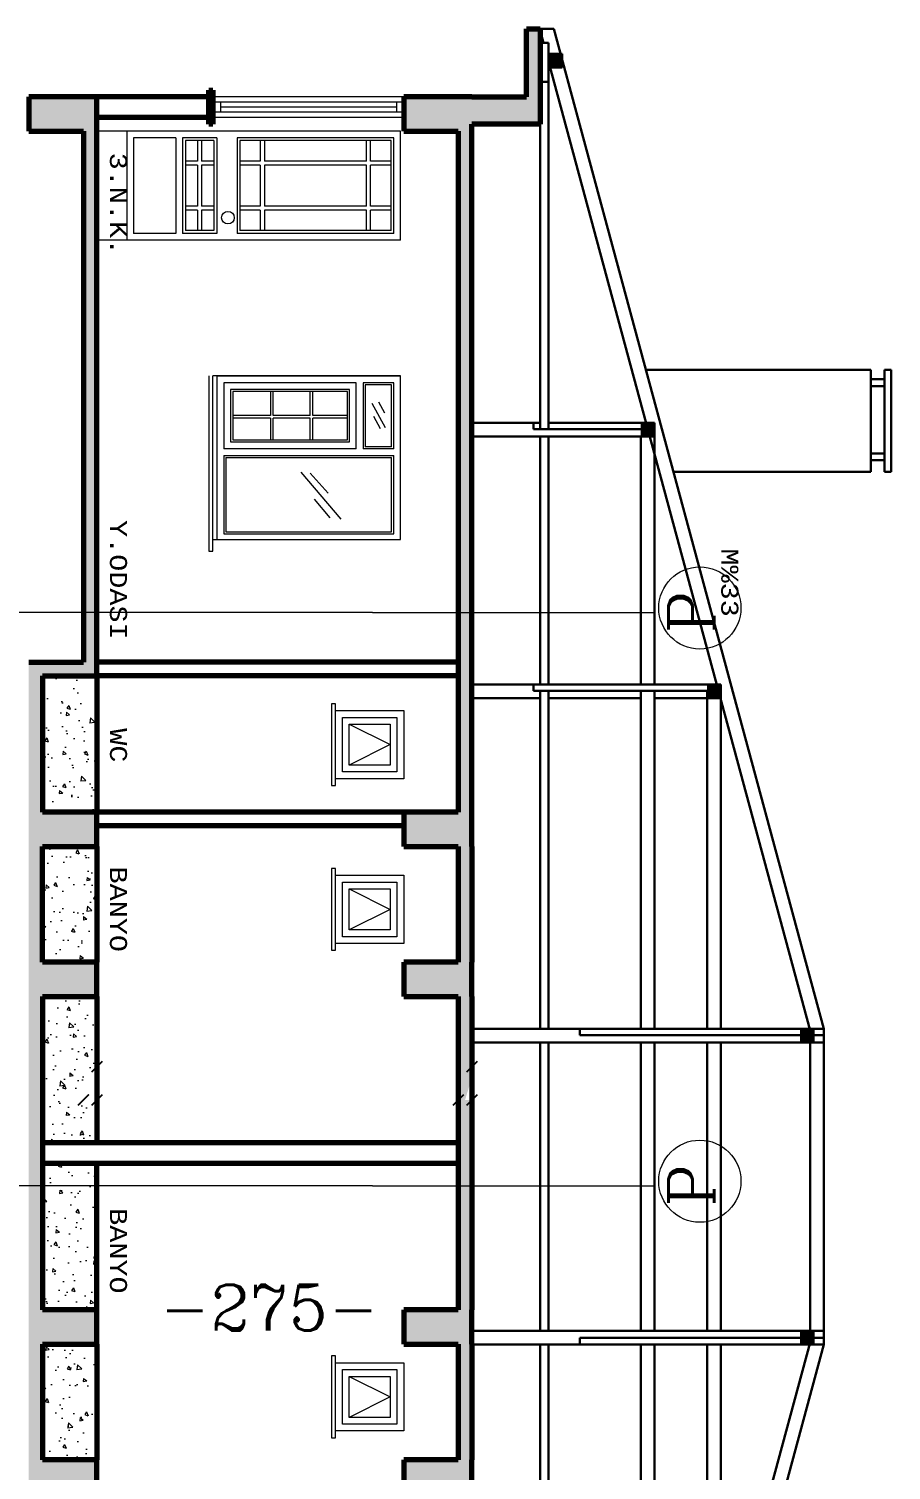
# Model space of a CAD drawing. Header units: millimetres. Extents: x 35860 to 71103, y -11298 to -8385.
# Drawn here: x 40181.7 to 40339.8, y -10478.3 to -10214 of the extents above; entities that cross this region are included whole.
import ezdxf
from ezdxf.enums import TextEntityAlignment as Align

# ---------------------------------------------------------------- set-up
doc = ezdxf.new("R2010")
doc.units = ezdxf.units.MM
doc.header["$MEASUREMENT"] = 0
doc.layers.get('0').update_dxf_attribs({"lineweight": 15})
for name, color, linetype, lineweight in [('02', 2, 'Continuous', 20), ('03_Yazı', 1, 'Continuous', 30), ('07', 3, 'Continuous', 70)]:
    doc.layers.add(name, color=color, linetype=linetype, lineweight=lineweight)
doc.styles.add('C', font='')
doc.styles.add('ROMANC', font='romanc', dxfattribs={"height": 0.11})
doc.styles.get('C').set_extended_font_data('Courier New Tur')
pattern_1 = [(315, (42620.0531, 3134.2987), (1.32582521, 1.32582521), []), (315, (42620.0531, 3132.9729), (1.32582521, 1.32582521), [0.9375, -0.46875])]

msp = doc.modelspace()

# ---------------------------------------------------------------- hatches: boundary and pattern name
h = msp.add_hatch()
h.set_pattern_fill('ANSI33', color=256, scale=7.5, angle=-90, style=0)
h.set_pattern_definition(pattern_1)
h.paths.add_polyline_path([(40260.42, -10391.41), (40260.42, -10404.3), (40262.92, -10404.3), (40262.92, -10403.99), (40262.92, -10391.41), (40262.92, -10385.16), (40262.92, -10363.91), (40262.92, -10357.66), (40262.92, -10231.51), (40275.42, -10231.51), (40275.42, -10226.51), (40275.42, -10214.01), (40272.92, -10214.01), (40272.92, -10226.51), (40262.92, -10226.51), (40250.42, -10226.51), (40250.42, -10232.76), (40260.42, -10232.76), (40260.42, -10357.66), (40250.42, -10357.66), (40250.42, -10363.91), (40260.42, -10363.91), (40260.42, -10385.16), (40250.42, -10385.16), (40250.42, -10391.41)])
h = msp.add_hatch()
h.set_pattern_fill('ANSI33', color=256, scale=7.5, angle=-90, style=0)
h.set_pattern_definition(pattern_1)
h.paths.add_polyline_path([(40260.42, -10482.66), (40260.42, -10619.8), (40250.42, -10619.8), (40250.42, -10626.05), (40262.92, -10626.05), (40272.92, -10626.05), (40272.92, -10638.55), (40275.42, -10638.55), (40275.42, -10626.05), (40275.42, -10621.05), (40262.92, -10621.05), (40262.92, -10482.66), (40262.92, -10476.41), (40262.92, -10455.16), (40262.92, -10448.91), (40262.92, -10410.4), (40260.42, -10410.4), (40260.42, -10448.91), (40250.42, -10448.91), (40250.42, -10455.16), (40260.42, -10455.16), (40260.42, -10476.41), (40250.42, -10476.41), (40250.42, -10482.66)])
h.paths.add_polyline_path([(40261.67, -10410.4), (40262.83, -10406.56), (40262.92, -10406.56), (40262.92, -10404.3), (40260.42, -10404.3), (40260.42, -10410.4)])
h.paths.add_polyline_path([(40184.17, -10410.4), (40184.17, -10404.3), (40181.67, -10404.3), (40181.67, -10410.4)])
h.paths.add_polyline_path([(40115.42, -10410.4), (40115.42, -10404.3), (40112.92, -10404.3), (40112.92, -10410.4)])
h.paths.add_polyline_path([(40046.67, -10410.4), (40046.67, -10404.3), (40044.17, -10404.3), (40044.17, -10410.4)])
h.paths.add_polyline_path([(40054.17, -10510.16), (40054.17, -10582.31), (40044.17, -10582.31), (40044.17, -10588.56), (40044.17, -10619.8), (40044.17, -10626.05), (40056.67, -10626.05), (40056.67, -10619.8), (40046.67, -10619.8), (40046.67, -10588.56), (40056.67, -10588.56), (40056.67, -10507.66), (40046.67, -10507.66), (40046.67, -10482.66), (40056.67, -10482.66), (40056.67, -10476.41), (40046.67, -10476.41), (40046.67, -10455.16), (40056.67, -10455.16), (40056.67, -10448.91), (40046.67, -10448.91), (40046.67, -10410.4), (40044.17, -10410.4), (40044.17, -10476.41), (40044.17, -10482.66), (40044.17, -10510.16)])
h.paths.add_polyline_path([(40046.67, -10404.3), (40046.67, -10391.41), (40056.67, -10391.41), (40056.67, -10385.16), (40046.67, -10385.16), (40046.67, -10363.91), (40056.67, -10363.91), (40056.67, -10357.66), (40046.67, -10357.66), (40046.67, -10332.66), (40056.67, -10332.66), (40056.67, -10270.16), (40056.67, -10263.91), (40046.67, -10263.91), (40046.67, -10232.76), (40054.17, -10232.76), (40056.67, -10232.76), (40056.67, -10226.51), (40044.17, -10226.51), (40044.17, -10232.76), (40044.17, -10263.91), (40044.17, -10270.16), (40054.17, -10270.16), (40054.17, -10330.16), (40044.17, -10330.16), (40044.17, -10357.66), (40044.17, -10363.91), (40044.17, -10385.16), (40044.17, -10391.41), (40044.17, -10404.3)])
h.paths.add_polyline_path([(40125.42, -10391.41), (40125.42, -10385.16), (40115.42, -10385.16), (40115.42, -10363.91), (40125.42, -10363.91), (40125.42, -10357.66), (40115.42, -10357.66), (40115.42, -10332.66), (40125.42, -10332.66), (40125.42, -10270.16), (40125.42, -10226.51), (40112.92, -10226.51), (40112.92, -10232.76), (40122.92, -10232.76), (40122.92, -10330.16), (40112.92, -10330.16), (40112.92, -10357.66), (40112.92, -10363.91), (40112.92, -10385.16), (40112.92, -10391.41), (40112.92, -10404.3), (40115.42, -10404.3), (40115.42, -10391.41)])
h.paths.add_polyline_path([(40125.42, -10455.16), (40125.42, -10448.91), (40115.42, -10448.91), (40115.42, -10410.4), (40112.92, -10410.4), (40112.92, -10476.41), (40112.92, -10482.66), (40112.92, -10510.16), (40122.92, -10510.16), (40122.92, -10619.8), (40112.92, -10619.8), (40112.92, -10626.05), (40125.42, -10626.05), (40125.42, -10507.66), (40115.42, -10507.66), (40115.42, -10482.66), (40125.42, -10482.66), (40125.42, -10476.41), (40115.42, -10476.41), (40115.42, -10455.16)])
h.paths.add_polyline_path([(40194.17, -10455.16), (40194.17, -10448.91), (40184.17, -10448.91), (40184.17, -10410.4), (40181.67, -10410.4), (40181.67, -10476.41), (40181.67, -10482.66), (40181.67, -10510.16), (40191.67, -10510.16), (40191.67, -10619.8), (40181.67, -10619.8), (40181.67, -10626.05), (40194.17, -10626.05), (40194.17, -10507.66), (40184.17, -10507.66), (40184.17, -10482.66), (40194.17, -10482.66), (40194.17, -10476.41), (40184.17, -10476.41), (40184.17, -10455.16)])
h.paths.add_polyline_path([(40194.17, -10391.41), (40194.17, -10385.16), (40184.17, -10385.16), (40184.17, -10363.91), (40194.17, -10363.91), (40194.17, -10357.66), (40184.17, -10357.66), (40184.17, -10332.66), (40194.17, -10332.66), (40194.17, -10270.16), (40194.17, -10226.51), (40181.67, -10226.51), (40181.67, -10232.76), (40191.67, -10232.76), (40191.67, -10330.16), (40181.67, -10330.16), (40181.67, -10357.66), (40181.67, -10363.91), (40181.67, -10385.16), (40181.67, -10391.41), (40181.67, -10404.3), (40184.17, -10404.3), (40184.17, -10391.41)])
h = msp.add_hatch()
h.set_pattern_fill('AR-CONC', color=256, angle=-90, style=0)
h.set_pattern_definition([(320, (42620.053, 3157.3224), (-0.6275213, -7.1726018), [0.75, -8.25]), (265, (42620.053, 3157.3224), (7.5219213, 1.3875133), [0.6, -6.6]), (10.4514, (42620.001, 3156.725), (6.8943954, -5.7850938), [0.637402, -7.011421]), (316.1842, (42622.053, 3157.322), (-1.65519, -10.6724105), [1.125, -12.375]), (6.6356, (42621.915, 3156.433), (9.741179, -9.346627), [0.956103, -10.51713]), (261.1842, (42622.053, 3157.322), (9.741186, -9.3466195), [0.9, -9.9]), (291, (42621.553, 3156.3224), (-4.026189, -5.9690705), [0.75, -8.25]), (236, (42621.553, 3156.3224), (7.2515005, -2.4331533), [0.6, -6.6]), (341.4514, (42621.2176, 3155.825), (3.225305, -8.4022263), [0.637402, -7.011421]), (307.5, (42620.0531, 3157.3224), (3.32893854, -0.12159855), [0, -6.52, 0, -6.7, 0, -6.625]), (277.5, (42620.053, 3157.3224), (3.9441171, -2.6306954), [0, -3.82, 0, -6.37, 0, -2.525]), (237.5, (42620.053, 3159.5524), (-0.2255487, -5.33822436), [0, -2.5, 0, -7.8, 0, -10.35]), (227.5, (42620.053, 3160.5524), (1.0010498, -5.8318617), [0, -3.25, 0, -5.18, 0, -7.35])])
h.paths.add_polyline_path([(40184.17, -10357.66), (40194.17, -10357.66), (40194.17, -10332.66), (40184.17, -10332.66)])
h.paths.add_polyline_path([(40125.42, -10332.66), (40115.42, -10332.66), (40115.42, -10357.66), (40125.42, -10357.66)])
h = msp.add_hatch()
h.set_pattern_fill('AR-CONC', color=256, angle=-90, style=0)
h.set_pattern_definition([(320, (42826.303, 3157.3224), (-0.6275213, -7.1726018), [0.75, -8.25]), (265, (42826.303, 3157.3224), (7.5219213, 1.3875133), [0.6, -6.6]), (10.4514, (42826.251, 3156.725), (6.8943954, -5.7850938), [0.637402, -7.011421]), (316.1842, (42828.303, 3157.322), (-1.65519, -10.6724105), [1.125, -12.375]), (6.6356, (42828.165, 3156.433), (9.741179, -9.346627), [0.956103, -10.51713]), (261.1842, (42828.303, 3157.322), (9.741186, -9.3466195), [0.9, -9.9]), (291, (42827.803, 3156.3224), (-4.026189, -5.9690705), [0.75, -8.25]), (236, (42827.803, 3156.3224), (7.2515005, -2.4331533), [0.6, -6.6]), (341.4514, (42827.4676, 3155.825), (3.225305, -8.4022263), [0.637402, -7.011421]), (307.5, (42826.3031, 3157.3224), (3.32893854, -0.12159855), [0, -6.52, 0, -6.7, 0, -6.625]), (277.5, (42826.303, 3157.3224), (3.9441171, -2.6306954), [0, -3.82, 0, -6.37, 0, -2.525]), (237.5, (42826.303, 3159.5524), (-0.2255487, -5.33822436), [0, -2.5, 0, -7.8, 0, -10.35]), (227.5, (42826.303, 3160.5524), (1.0010498, -5.8318617), [0, -3.25, 0, -5.18, 0, -7.35])])
h.paths.add_polyline_path([(40194.17, -10422.03), (40184.17, -10422.03), (40184.17, -10448.91), (40194.17, -10448.91)])
h.paths.add_polyline_path([(40184.17, -10455.16), (40184.17, -10476.41), (40194.17, -10476.41), (40194.17, -10455.16)])
h.paths.add_polyline_path([(40194.17, -10391.41), (40184.17, -10391.41), (40184.17, -10418.28), (40194.17, -10418.28)])
h.paths.add_polyline_path([(40194.17, -10363.91), (40184.17, -10363.91), (40184.17, -10385.16), (40194.17, -10385.16)])
at = {"layer": '03_Yazı'}
for points in [[(40276.95, -10221.1), (40279.45, -10221.1), (40279.45, -10218.6), (40276.95, -10218.6)], [(40293.87, -10286.27), (40296.37, -10286.27), (40296.37, -10288.77), (40293.87, -10288.77)], [(40306.04, -10334.22), (40308.54, -10334.22), (40308.54, -10336.72), (40306.04, -10336.72)], [(40323.07, -10397.35), (40325.57, -10397.35), (40325.57, -10399.85), (40323.07, -10399.85)], [(40323.07, -10455.22), (40325.57, -10455.22), (40325.57, -10452.72), (40323.07, -10452.72)]]:
    msp.add_hatch(color=256, dxfattribs=at).paths.add_polyline_path(points)

# ---------------------------------------------------------------- linework, layer by layer
for p, q in [((40244.68, -10321.03), (39921.47, -10321.03)), ((40244.68, -10321.03), (40296.26, -10321.03)), ((40244.68, -10426.14), (39921.47, -10426.14)), ((40244.68, -10426.14), (40296.26, -10426.14))]:
    msp.add_line(p, q)
at = {"linetype": 'ByBlock', "const_width": 0.3}
for points in [[(40195.17, -10403.3), (40193.17, -10405.3)], [(40193.17, -10405.3), (40195.17, -10403.3)], [(40261.92, -10405.3), (40263.92, -10403.3)], [(40190.67, -10411.4), (40192.67, -10409.4)], [(40190.67, -10411.4), (40192.67, -10409.4)], [(40195.17, -10409.4), (40193.17, -10411.4)], [(40195.17, -10409.4), (40193.17, -10411.4)], [(40261.42, -10409.4), (40259.42, -10411.4)], [(40259.42, -10411.4), (40261.42, -10409.4)], [(40261.92, -10411.4), (40263.92, -10409.4)]]:
    msp.add_lwpolyline(points, dxfattribs=at)
for centre in [(40304.71, -10320.2), (40304.71, -10425.3)]:
    msp.add_circle(centre, 7.53)
for p in [(40194.17, -10404.3), (40194.17, -10404.3), (40194.17, -10404.3), (40262.92, -10404.3), (40262.92, -10404.3), (40191.67, -10410.4), (40191.67, -10410.4), (40191.67, -10410.4), (40194.17, -10410.4), (40194.17, -10410.4), (40194.17, -10410.4), (40260.42, -10410.4), (40260.42, -10410.4), (40260.42, -10410.4), (40262.92, -10410.4)]:
    msp.add_point(p)
at = {"layer": '02'}
for p, q in [((40250.42, -10226.51), (40215.42, -10226.51)), ((40250.42, -10227.45), (40215.42, -10227.45)), ((40250.42, -10229.32), (40215.42, -10229.32)), ((40216.81, -10227.45), (40216.81, -10229.32)), ((40249.11, -10228.39), (40216.81, -10228.39)), ((40249.11, -10227.45), (40249.11, -10229.32)), ((40250.42, -10230.26), (40215.42, -10230.26)), ((40249.83, -10232.76), (40194.17, -10232.76)), ((40249.83, -10232.76), (40198.38, -10232.76)), ((40249.83, -10232.76), (40198.38, -10232.76)), ((40199.63, -10232.76), (40199.63, -10252.76)), ((40199.63, -10232.76), (40199.63, -10252.76)), ((40199.63, -10232.76), (40199.63, -10252.76)), ((40208.62, -10234.01), (40200.88, -10234.01)), ((40208.62, -10234.01), (40200.88, -10234.01)), ((40208.62, -10234.01), (40200.88, -10234.01)), ((40200.88, -10234.01), (40200.88, -10251.51)), ((40200.88, -10234.01), (40200.88, -10251.51)), ((40200.88, -10234.01), (40200.88, -10251.51)), ((40208.62, -10234.01), (40208.62, -10251.51)), ((40208.62, -10234.01), (40208.62, -10251.51)), ((40208.62, -10234.01), (40208.62, -10251.51)), ((40209.87, -10234.01), (40209.87, -10251.51)), ((40216.12, -10234.01), (40209.87, -10234.01)), ((40209.87, -10234.01), (40209.87, -10251.51)), ((40216.12, -10234.01), (40209.87, -10234.01)), ((40209.87, -10234.01), (40209.87, -10251.51)), ((40216.12, -10234.01), (40209.87, -10234.01)), ((40215.62, -10234.51), (40210.37, -10234.51)), ((40210.37, -10234.51), (40210.37, -10251.01)), ((40215.62, -10234.51), (40210.37, -10234.51)), ((40210.37, -10234.51), (40210.37, -10251.01)), ((40215.62, -10234.51), (40210.37, -10234.51)), ((40210.37, -10234.51), (40210.37, -10251.01)), ((40212.59, -10234.51), (40212.59, -10238.26)), ((40212.59, -10234.51), (40212.59, -10238.26)), ((40212.59, -10234.51), (40212.59, -10238.26)), ((40213.34, -10234.51), (40213.34, -10238.26)), ((40213.34, -10234.51), (40213.34, -10238.26)), ((40213.34, -10234.51), (40213.34, -10238.26)), ((40215.62, -10234.51), (40215.62, -10251.01)), ((40215.62, -10234.51), (40215.62, -10251.01)), ((40215.62, -10234.51), (40215.62, -10251.01)), ((40216.12, -10234.01), (40216.12, -10251.51)), ((40216.12, -10234.01), (40216.12, -10251.51)), ((40216.12, -10234.01), (40216.12, -10251.51)), ((40248.58, -10234.01), (40219.87, -10234.01)), ((40219.87, -10234.01), (40219.87, -10251.51)), ((40248.58, -10234.01), (40219.87, -10234.01)), ((40219.87, -10234.01), (40219.87, -10251.51)), ((40248.58, -10234.01), (40219.87, -10234.01)), ((40219.87, -10234.01), (40219.87, -10251.51)), ((40248.08, -10234.51), (40220.37, -10234.51)), ((40220.37, -10234.51), (40220.37, -10251.01)), ((40248.08, -10234.51), (40220.37, -10234.51)), ((40220.37, -10234.51), (40220.37, -10251.01)), ((40248.08, -10234.51), (40220.37, -10234.51)), ((40220.37, -10234.51), (40220.37, -10251.01)), ((40224.12, -10234.51), (40224.12, -10238.26)), ((40224.12, -10234.51), (40224.12, -10238.26)), ((40224.12, -10234.51), (40224.12, -10238.26)), ((40224.87, -10234.51), (40224.87, -10238.26)), ((40224.87, -10234.51), (40224.87, -10238.26)), ((40224.87, -10234.51), (40224.87, -10238.26)), ((40243.58, -10238.26), (40243.58, -10234.51)), ((40243.58, -10238.26), (40243.58, -10234.51)), ((40243.58, -10238.26), (40243.58, -10234.51)), ((40244.33, -10238.26), (40244.33, -10234.51)), ((40244.33, -10238.26), (40244.33, -10234.51)), ((40244.33, -10238.26), (40244.33, -10234.51)), ((40248.08, -10251.01), (40248.08, -10234.51)), ((40248.08, -10251.01), (40248.08, -10234.51)), ((40248.08, -10251.01), (40248.08, -10234.51)), ((40248.58, -10251.51), (40248.58, -10234.01)), ((40248.58, -10251.51), (40248.58, -10234.01)), ((40248.58, -10251.51), (40248.58, -10234.01)), ((40249.83, -10252.76), (40249.83, -10232.76)), ((40212.59, -10238.26), (40210.37, -10238.26)), ((40212.59, -10238.26), (40210.37, -10238.26)), ((40212.59, -10238.26), (40210.37, -10238.26)), ((40212.59, -10239.01), (40210.37, -10239.01)), ((40212.59, -10239.01), (40210.37, -10239.01)), ((40212.59, -10239.01), (40210.37, -10239.01)), ((40212.59, -10239.01), (40212.59, -10246.51)), ((40212.59, -10239.01), (40212.59, -10246.51)), ((40212.59, -10239.01), (40212.59, -10246.51)), ((40215.62, -10238.26), (40213.34, -10238.26)), ((40215.62, -10238.26), (40213.34, -10238.26)), ((40215.62, -10238.26), (40213.34, -10238.26)), ((40213.34, -10239.01), (40213.34, -10246.51)), ((40215.62, -10239.01), (40213.34, -10239.01)), ((40213.34, -10239.01), (40213.34, -10246.51)), ((40215.62, -10239.01), (40213.34, -10239.01)), ((40213.34, -10239.01), (40213.34, -10246.51)), ((40215.62, -10239.01), (40213.34, -10239.01)), ((40224.12, -10238.26), (40220.37, -10238.26)), ((40224.12, -10238.26), (40220.37, -10238.26)), ((40224.12, -10238.26), (40220.37, -10238.26)), ((40224.12, -10239.01), (40220.37, -10239.01)), ((40224.12, -10239.01), (40220.37, -10239.01)), ((40224.12, -10239.01), (40220.37, -10239.01)), ((40224.12, -10239.01), (40224.12, -10246.51)), ((40224.12, -10239.01), (40224.12, -10246.51)), ((40224.12, -10239.01), (40224.12, -10246.51)), ((40243.58, -10238.26), (40224.87, -10238.26)), ((40243.58, -10238.26), (40224.87, -10238.26)), ((40243.58, -10238.26), (40224.87, -10238.26)), ((40243.58, -10239.01), (40224.87, -10239.01)), ((40224.87, -10239.01), (40224.87, -10246.51)), ((40243.58, -10239.01), (40224.87, -10239.01)), ((40224.87, -10239.01), (40224.87, -10246.51)), ((40243.58, -10239.01), (40224.87, -10239.01)), ((40224.87, -10239.01), (40224.87, -10246.51)), ((40243.58, -10246.51), (40243.58, -10239.01)), ((40243.58, -10246.51), (40243.58, -10239.01)), ((40243.58, -10246.51), (40243.58, -10239.01)), ((40248.08, -10238.26), (40244.33, -10238.26)), ((40248.08, -10238.26), (40244.33, -10238.26)), ((40248.08, -10238.26), (40244.33, -10238.26)), ((40244.33, -10246.51), (40244.33, -10239.01)), ((40248.08, -10239.01), (40244.33, -10239.01)), ((40244.33, -10246.51), (40244.33, -10239.01)), ((40248.08, -10239.01), (40244.33, -10239.01)), ((40244.33, -10246.51), (40244.33, -10239.01)), ((40248.08, -10239.01), (40244.33, -10239.01)), ((40212.59, -10246.51), (40210.37, -10246.51)), ((40212.59, -10246.51), (40210.37, -10246.51)), ((40212.59, -10246.51), (40210.37, -10246.51)), ((40212.59, -10247.26), (40210.37, -10247.26)), ((40212.59, -10247.26), (40210.37, -10247.26)), ((40212.59, -10247.26), (40210.37, -10247.26)), ((40212.59, -10247.26), (40212.59, -10251.01)), ((40212.59, -10247.26), (40212.59, -10251.01)), ((40212.59, -10247.26), (40212.59, -10251.01)), ((40215.62, -10246.51), (40213.34, -10246.51)), ((40215.62, -10246.51), (40213.34, -10246.51)), ((40215.62, -10246.51), (40213.34, -10246.51)), ((40215.62, -10247.26), (40213.34, -10247.26)), ((40213.34, -10247.26), (40213.34, -10251.01)), ((40215.62, -10247.26), (40213.34, -10247.26)), ((40213.34, -10247.26), (40213.34, -10251.01)), ((40215.62, -10247.26), (40213.34, -10247.26)), ((40213.34, -10247.26), (40213.34, -10251.01)), ((40224.12, -10246.51), (40220.37, -10246.51)), ((40224.12, -10246.51), (40220.37, -10246.51)), ((40224.12, -10246.51), (40220.37, -10246.51)), ((40224.12, -10247.26), (40220.37, -10247.26)), ((40224.12, -10247.26), (40220.37, -10247.26)), ((40224.12, -10247.26), (40220.37, -10247.26)), ((40224.12, -10247.26), (40224.12, -10251.01)), ((40224.12, -10247.26), (40224.12, -10251.01)), ((40224.12, -10247.26), (40224.12, -10251.01)), ((40243.58, -10246.51), (40224.87, -10246.51)), ((40243.58, -10246.51), (40224.87, -10246.51)), ((40243.58, -10246.51), (40224.87, -10246.51)), ((40243.58, -10247.26), (40224.87, -10247.26)), ((40224.87, -10247.26), (40224.87, -10251.01)), ((40243.58, -10247.26), (40224.87, -10247.26)), ((40224.87, -10247.26), (40224.87, -10251.01)), ((40243.58, -10247.26), (40224.87, -10247.26)), ((40224.87, -10247.26), (40224.87, -10251.01)), ((40243.58, -10251.01), (40243.58, -10247.26)), ((40243.58, -10251.01), (40243.58, -10247.26)), ((40243.58, -10251.01), (40243.58, -10247.26)), ((40248.08, -10246.51), (40244.33, -10246.51)), ((40248.08, -10246.51), (40244.33, -10246.51)), ((40248.08, -10246.51), (40244.33, -10246.51)), ((40248.08, -10247.26), (40244.33, -10247.26)), ((40244.33, -10251.01), (40244.33, -10247.26)), ((40248.08, -10247.26), (40244.33, -10247.26)), ((40244.33, -10251.01), (40244.33, -10247.26)), ((40248.08, -10247.26), (40244.33, -10247.26)), ((40244.33, -10251.01), (40244.33, -10247.26)), ((40215.62, -10251.01), (40210.37, -10251.01)), ((40215.62, -10251.01), (40210.37, -10251.01)), ((40215.62, -10251.01), (40210.37, -10251.01)), ((40248.08, -10251.01), (40220.37, -10251.01)), ((40248.08, -10251.01), (40220.37, -10251.01)), ((40248.08, -10251.01), (40220.37, -10251.01)), ((40249.83, -10252.76), (40194.17, -10252.76)), ((40249.83, -10252.76), (40198.38, -10252.76)), ((40249.83, -10252.76), (40198.38, -10252.76)), ((40249.83, -10252.76), (40198.38, -10252.76)), ((40249.83, -10252.76), (40198.38, -10252.76)), ((40249.83, -10252.76), (40198.38, -10252.76)), ((40208.62, -10251.51), (40200.88, -10251.51)), ((40208.62, -10251.51), (40200.88, -10251.51)), ((40208.62, -10251.51), (40200.88, -10251.51)), ((40216.12, -10251.51), (40209.87, -10251.51)), ((40216.12, -10251.51), (40209.87, -10251.51)), ((40216.12, -10251.51), (40209.87, -10251.51)), ((40248.58, -10251.51), (40219.87, -10251.51)), ((40248.58, -10251.51), (40219.87, -10251.51)), ((40248.58, -10251.51), (40219.87, -10251.51)), ((40214.67, -10277.66), (40214.67, -10309.78)), ((40214.67, -10277.66), (40214.67, -10304.78)), ((40214.67, -10277.66), (40214.67, -10304.78)), ((40249.83, -10277.66), (40215.42, -10277.66)), ((40216.08, -10277.66), (40215.42, -10277.66)), ((40215.42, -10304.78), (40215.42, -10277.66)), ((40249.83, -10277.66), (40215.42, -10277.66)), ((40216.08, -10277.66), (40215.42, -10277.66)), ((40215.42, -10304.78), (40215.42, -10277.66)), ((40249.83, -10277.66), (40215.42, -10277.66)), ((40216.08, -10277.66), (40215.42, -10277.66)), ((40215.42, -10309.78), (40215.42, -10277.66)), ((40216.08, -10277.66), (40249.83, -10277.66)), ((40216.08, -10277.66), (40216.08, -10277.66)), ((40216.08, -10277.66), (40249.83, -10277.66)), ((40216.08, -10277.66), (40216.08, -10277.66)), ((40216.08, -10277.66), (40249.83, -10277.66)), ((40216.08, -10277.66), (40216.08, -10277.66)), ((40216.17, -10277.66), (40216.17, -10302.66)), ((40216.17, -10277.66), (40216.17, -10302.66)), ((40216.17, -10277.66), (40216.17, -10307.66)), ((40249.83, -10277.66), (40216.7, -10277.66)), ((40249.83, -10277.66), (40216.7, -10277.66)), ((40249.83, -10277.66), (40216.7, -10277.66)), ((40241.7, -10278.91), (40217.42, -10278.91)), ((40217.42, -10278.91), (40217.42, -10291.01)), ((40241.7, -10278.91), (40217.42, -10278.91)), ((40217.42, -10278.91), (40217.42, -10291.01)), ((40241.7, -10278.91), (40217.42, -10278.91)), ((40217.42, -10278.91), (40217.42, -10291.01)), ((40240.45, -10280.16), (40218.67, -10280.16)), ((40218.67, -10280.16), (40218.67, -10289.76)), ((40240.45, -10280.16), (40218.67, -10280.16)), ((40218.67, -10280.16), (40218.67, -10289.76)), ((40240.45, -10280.16), (40218.67, -10280.16)), ((40218.67, -10280.16), (40218.67, -10289.76)), ((40240.45, -10289.76), (40240.45, -10280.16)), ((40240.45, -10289.76), (40240.45, -10280.16)), ((40240.45, -10289.76), (40240.45, -10280.16)), ((40241.7, -10291.01), (40241.7, -10278.91)), ((40241.7, -10291.01), (40241.7, -10278.91)), ((40241.7, -10291.01), (40241.7, -10278.91)), ((40248.58, -10278.91), (40242.95, -10278.91)), ((40242.95, -10278.91), (40242.95, -10291.01)), ((40248.58, -10278.91), (40242.95, -10278.91)), ((40242.95, -10278.91), (40242.95, -10291.01)), ((40248.58, -10278.91), (40242.95, -10278.91)), ((40242.95, -10278.91), (40242.95, -10291.01)), ((40248.2, -10279.28), (40243.33, -10279.28)), ((40243.33, -10279.28), (40243.33, -10290.63)), ((40248.2, -10279.28), (40243.33, -10279.28)), ((40243.33, -10279.28), (40243.33, -10290.63)), ((40248.2, -10279.28), (40243.33, -10279.28)), ((40243.33, -10279.28), (40243.33, -10290.63)), ((40248.2, -10290.63), (40248.2, -10279.28)), ((40248.2, -10290.63), (40248.2, -10279.28)), ((40248.2, -10290.63), (40248.2, -10279.28)), ((40248.58, -10291.01), (40248.58, -10278.91)), ((40248.58, -10291.01), (40248.58, -10278.91)), ((40248.58, -10291.01), (40248.58, -10278.91)), ((40249.83, -10302.66), (40249.83, -10277.66)), ((40249.83, -10302.66), (40249.83, -10277.66)), ((40249.83, -10307.66), (40249.83, -10277.66)), ((40240.08, -10280.53), (40219.05, -10280.53)), ((40219.05, -10280.53), (40219.05, -10289.38)), ((40240.08, -10280.53), (40219.05, -10280.53)), ((40219.05, -10280.53), (40219.05, -10289.38)), ((40240.08, -10280.53), (40219.05, -10280.53)), ((40219.05, -10280.53), (40219.05, -10289.38)), ((40225.96, -10280.53), (40225.96, -10284.9)), ((40225.96, -10280.53), (40225.96, -10284.9)), ((40225.96, -10280.53), (40225.96, -10284.9)), ((40226.5, -10284.9), (40226.5, -10280.51)), ((40226.5, -10284.9), (40226.5, -10280.51)), ((40226.5, -10284.9), (40226.5, -10280.51)), ((40233.27, -10284.9), (40233.27, -10280.53)), ((40233.27, -10284.9), (40233.27, -10280.53)), ((40233.27, -10284.9), (40233.27, -10280.53)), ((40233.77, -10284.9), (40233.77, -10280.53)), ((40233.77, -10284.9), (40233.77, -10280.53)), ((40233.77, -10284.9), (40233.77, -10280.53)), ((40240.08, -10289.38), (40240.08, -10280.53)), ((40240.08, -10289.38), (40240.08, -10280.53)), ((40240.08, -10289.38), (40240.08, -10280.53)), ((40244.56, -10282.66), (40247.04, -10287.08)), ((40245.77, -10282.42), (40246.86, -10284.42)), ((40225.96, -10284.9), (40219.05, -10284.9)), ((40225.96, -10284.9), (40219.05, -10284.9)), ((40225.96, -10284.9), (40219.05, -10284.9)), ((40225.96, -10285.4), (40219.05, -10285.4)), ((40225.96, -10285.4), (40219.05, -10285.4)), ((40225.96, -10285.4), (40219.05, -10285.4)), ((40225.96, -10285.4), (40225.96, -10289.38)), ((40225.96, -10285.4), (40225.96, -10289.38)), ((40225.96, -10285.4), (40225.96, -10289.38)), ((40233.27, -10284.9), (40226.5, -10284.9)), ((40233.27, -10284.9), (40226.5, -10284.9)), ((40233.27, -10284.9), (40226.5, -10284.9)), ((40226.5, -10289.38), (40226.5, -10285.4)), ((40233.27, -10285.4), (40226.5, -10285.4)), ((40226.5, -10289.38), (40226.5, -10285.4)), ((40233.27, -10285.4), (40226.5, -10285.4)), ((40226.5, -10289.38), (40226.5, -10285.4)), ((40233.27, -10285.4), (40226.5, -10285.4)), ((40233.27, -10289.38), (40233.27, -10285.4)), ((40233.27, -10289.38), (40233.27, -10285.4)), ((40233.27, -10289.38), (40233.27, -10285.4)), ((40240.08, -10284.9), (40233.77, -10284.9)), ((40240.08, -10284.9), (40233.77, -10284.9)), ((40240.08, -10284.9), (40233.77, -10284.9)), ((40240.08, -10285.4), (40233.77, -10285.4)), ((40233.77, -10289.38), (40233.77, -10285.4)), ((40240.08, -10285.4), (40233.77, -10285.4)), ((40233.77, -10289.38), (40233.77, -10285.4)), ((40240.08, -10285.4), (40233.77, -10285.4)), ((40233.77, -10289.38), (40233.77, -10285.4)), ((40244.86, -10285.03), (40246.08, -10287.27)), ((40218.67, -10289.76), (40240.45, -10289.76)), ((40218.67, -10289.76), (40240.45, -10289.76)), ((40218.67, -10289.76), (40240.45, -10289.76)), ((40219.05, -10289.38), (40240.08, -10289.38)), ((40219.05, -10289.38), (40240.08, -10289.38)), ((40219.05, -10289.38), (40240.08, -10289.38)), ((40248.2, -10290.63), (40243.33, -10290.63)), ((40248.2, -10290.63), (40243.33, -10290.63)), ((40248.2, -10290.63), (40243.33, -10290.63)), ((40241.7, -10291.01), (40217.42, -10291.01)), ((40241.7, -10291.01), (40217.42, -10291.01)), ((40241.7, -10291.01), (40217.42, -10291.01)), ((40217.42, -10292.26), (40241.7, -10292.26)), ((40217.42, -10292.26), (40217.42, -10301.59)), ((40217.42, -10292.26), (40241.7, -10292.26)), ((40217.42, -10292.26), (40217.42, -10301.59)), ((40217.42, -10292.26), (40241.7, -10292.26)), ((40217.42, -10292.26), (40217.42, -10306.59)), ((40217.8, -10292.63), (40241.33, -10292.63)), ((40217.8, -10292.63), (40217.8, -10301.22)), ((40217.8, -10292.63), (40241.33, -10292.63)), ((40217.8, -10292.63), (40217.8, -10301.22)), ((40217.8, -10292.63), (40241.33, -10292.63)), ((40217.8, -10292.63), (40217.8, -10306.22)), ((40235.95, -10292.26), (40248.58, -10292.26)), ((40235.95, -10292.26), (40248.58, -10292.26)), ((40235.95, -10292.26), (40248.58, -10292.26)), ((40237.2, -10292.63), (40248.2, -10292.63)), ((40237.2, -10292.63), (40248.2, -10292.63)), ((40237.2, -10292.63), (40248.2, -10292.63)), ((40248.58, -10291.01), (40242.95, -10291.01)), ((40248.58, -10291.01), (40242.95, -10291.01)), ((40248.58, -10291.01), (40242.95, -10291.01)), ((40248.2, -10301.22), (40248.2, -10292.63)), ((40248.2, -10301.22), (40248.2, -10292.63)), ((40248.2, -10306.22), (40248.2, -10292.63)), ((40248.58, -10301.59), (40248.58, -10292.26)), ((40248.58, -10301.59), (40248.58, -10292.26)), ((40248.58, -10306.59), (40248.58, -10292.26)), ((40231.55, -10295.32), (40238.87, -10303.92)), ((40233.24, -10295.5), (40236.57, -10299.13)), ((40233.97, -10300.22), (40236.87, -10303.68)), ((40217.42, -10306.59), (40238.58, -10306.59)), ((40217.42, -10306.59), (40238.58, -10306.59)), ((40217.42, -10306.59), (40238.58, -10306.59)), ((40217.8, -10306.22), (40238.2, -10306.22)), ((40217.8, -10306.22), (40238.2, -10306.22)), ((40217.8, -10306.22), (40238.2, -10306.22)), ((40235.33, -10306.59), (40248.58, -10306.59)), ((40235.33, -10306.59), (40248.58, -10306.59)), ((40235.33, -10306.59), (40248.58, -10306.59)), ((40236.58, -10306.22), (40248.2, -10306.22)), ((40236.58, -10306.22), (40248.2, -10306.22)), ((40236.58, -10306.22), (40248.2, -10306.22)), ((40215.42, -10307.66), (40249.83, -10307.66)), ((40215.42, -10307.66), (40249.83, -10307.66)), ((40216.17, -10307.66), (40249.83, -10307.66)), ((40214.67, -10309.78), (40215.42, -10309.78)), ((40214.67, -10309.78), (40215.42, -10309.78)), ((40214.67, -10309.78), (40215.42, -10309.78)), ((40237.92, -10337.76), (40237.17, -10337.76)), ((40237.17, -10337.76), (40237.17, -10352.76)), ((40237.92, -10339.01), (40237.92, -10337.76)), ((40240.42, -10341.51), (40247.92, -10345.26)), ((40247.92, -10345.26), (40240.42, -10349.01)), ((40237.92, -10352.76), (40237.92, -10351.51)), ((40237.17, -10352.76), (40237.92, -10352.76)), ((40237.92, -10367.97), (40237.17, -10367.97)), ((40237.17, -10367.97), (40237.17, -10382.97)), ((40237.92, -10369.22), (40237.92, -10367.97)), ((40240.42, -10371.72), (40247.92, -10375.47)), ((40247.92, -10375.47), (40240.42, -10379.22)), ((40237.17, -10382.97), (40237.92, -10382.97)), ((40237.92, -10382.97), (40237.92, -10381.72)), ((40237.92, -10457.35), (40237.17, -10457.35)), ((40237.17, -10457.35), (40237.17, -10472.35)), ((40237.92, -10458.6), (40237.92, -10457.35)), ((40240.42, -10461.1), (40247.92, -10464.85)), ((40247.92, -10464.85), (40240.42, -10468.6)), ((40237.17, -10472.35), (40237.92, -10472.35)), ((40237.92, -10472.35), (40237.92, -10471.1))]:
    msp.add_line(p, q, dxfattribs=at)
for points in [[(40250.42, -10339.01), (40250.42, -10351.51), (40237.92, -10351.51), (40237.92, -10339.01)], [(40249.17, -10340.26), (40249.17, -10350.26), (40239.17, -10350.26), (40239.17, -10340.26)], [(40247.92, -10341.51), (40247.92, -10349.01), (40240.42, -10349.01), (40240.42, -10341.51)], [(40250.42, -10369.22), (40250.42, -10381.72), (40237.92, -10381.72), (40237.92, -10369.22)], [(40249.17, -10370.47), (40249.17, -10380.47), (40239.17, -10380.47), (40239.17, -10370.47)], [(40247.92, -10371.72), (40247.92, -10379.22), (40240.42, -10379.22), (40240.42, -10371.72)], [(40250.42, -10458.6), (40250.42, -10471.1), (40237.92, -10471.1), (40237.92, -10458.6)], [(40249.17, -10459.85), (40249.17, -10469.85), (40239.17, -10469.85), (40239.17, -10459.85)], [(40247.92, -10461.1), (40247.92, -10468.6), (40240.42, -10468.6), (40240.42, -10461.1)]]:
    msp.add_lwpolyline(points, close=True, dxfattribs=at)
msp.add_circle((40218.18, -10248.64), 1.15, dxfattribs=at)
msp.add_circle((40218.18, -10248.64), 1.15, dxfattribs=at)
msp.add_circle((40218.18, -10248.64), 1.15, dxfattribs=at)
at = {"layer": '03_Yazı'}
for p, q in [((40275.42, -10214.01), (40277.92, -10214.01)), ((40327.42, -10397.35), (40277.92, -10214.01)), ((40276.03, -10216.58), (40275.42, -10214.34)), ((40275.42, -10216.58), (40276.95, -10216.58)), ((40276.03, -10216.58), (40275.51, -10214.66)), ((40276.95, -10216.58), (40276.95, -10223.76)), ((40276.95, -10218.6), (40279.45, -10218.6)), ((40279.45, -10218.6), (40279.45, -10221.1)), ((40324.92, -10397.68), (40276.95, -10220)), ((40279.45, -10221.1), (40276.95, -10221.1)), ((40276.95, -10223.76), (40275.42, -10223.76)), ((40276.95, -10223.76), (40276.95, -10287.44)), ((40275.42, -10287.44), (40275.42, -10231.51)), ((40336.04, -10276.51), (40294.8, -10276.51)), ((40336.04, -10276.51), (40336.04, -10295.26)), ((40339.79, -10276.51), (40338.54, -10276.51)), ((40338.54, -10276.51), (40338.54, -10295.26)), ((40339.79, -10276.51), (40339.79, -10295.26)), ((40336.04, -10278.26), (40338.54, -10278.26)), ((40336.04, -10279.51), (40338.54, -10279.51)), ((40275.42, -10286.27), (40262.92, -10286.27)), ((40274.19, -10287.44), (40274.19, -10286.27)), ((40274.19, -10287.44), (40295.43, -10287.44)), ((40293.87, -10286.27), (40276.95, -10286.27)), ((40296.37, -10286.27), (40293.87, -10286.27)), ((40296.37, -10288.77), (40296.37, -10286.27)), ((40276.95, -10288.77), (40262.92, -10288.77)), ((40275.42, -10334.22), (40275.42, -10288.77)), ((40293.87, -10288.77), (40276.95, -10288.77)), ((40276.95, -10288.77), (40276.95, -10334.22)), ((40293.87, -10288.77), (40296.37, -10288.77)), ((40293.87, -10288.77), (40293.87, -10334.22)), ((40296.37, -10288.77), (40296.37, -10334.22)), ((40336.04, -10291.87), (40338.54, -10291.87)), ((40336.04, -10293.12), (40338.54, -10293.12)), ((40336.04, -10295.26), (40299.86, -10295.26)), ((40339.79, -10295.26), (40338.54, -10295.26)), ((40293.87, -10334.22), (40262.92, -10334.22)), ((40274.23, -10335.39), (40274.23, -10334.22)), ((40274.23, -10335.39), (40307.6, -10335.39)), ((40275.42, -10397.35), (40275.42, -10335.39)), ((40276.95, -10335.39), (40276.95, -10397.35)), ((40306.04, -10334.22), (40289.12, -10334.22)), ((40293.87, -10335.39), (40293.87, -10397.35)), ((40296.37, -10335.39), (40296.37, -10397.35)), ((40308.54, -10334.22), (40306.04, -10334.22)), ((40306.04, -10397.35), (40306.04, -10335.39)), ((40308.54, -10336.72), (40308.54, -10334.22)), ((40275.42, -10336.72), (40262.92, -10336.72)), ((40289.12, -10336.72), (40276.95, -10336.72)), ((40293.87, -10336.72), (40289.12, -10336.72)), ((40306.04, -10336.72), (40296.37, -10336.72)), ((40306.04, -10336.72), (40308.54, -10336.72)), ((40308.54, -10336.72), (40308.54, -10397.35)), ((40311.25, -10397.35), (40262.92, -10397.35)), ((40282.69, -10398.51), (40282.69, -10397.35)), ((40282.69, -10398.51), (40327.42, -10398.51)), ((40327.42, -10397.35), (40305.37, -10397.35)), ((40325.57, -10397.35), (40323.07, -10397.35)), ((40324.92, -10397.68), (40324.92, -10454.89)), ((40325.57, -10399.85), (40325.57, -10397.35)), ((40327.42, -10455.22), (40327.42, -10397.35)), ((40284.42, -10399.85), (40262.92, -10399.85)), ((40275.42, -10452.72), (40275.42, -10399.85)), ((40312.78, -10399.85), (40276.95, -10399.85)), ((40276.95, -10399.85), (40276.95, -10410.91)), ((40293.87, -10399.85), (40293.87, -10452.72)), ((40296.37, -10399.85), (40296.37, -10452.72)), ((40306.04, -10452.72), (40306.04, -10399.85)), ((40308.54, -10399.85), (40308.54, -10452.72)), ((40324.92, -10399.85), (40308.54, -10399.85)), ((40327.42, -10399.85), (40317.54, -10399.85)), ((40323.07, -10399.85), (40325.57, -10399.85)), ((40276.95, -10410.91), (40276.95, -10452.72)), ((40312.78, -10452.72), (40262.92, -10452.72)), ((40282.69, -10454.05), (40282.69, -10455.22)), ((40282.69, -10454.05), (40327.42, -10454.05)), ((40327.42, -10452.72), (40312.78, -10452.72)), ((40323.07, -10452.72), (40325.57, -10452.72)), ((40325.57, -10452.72), (40325.57, -10455.22)), ((40284.42, -10455.22), (40262.92, -10455.22)), ((40275.42, -10516.56), (40275.42, -10455.22)), ((40324.92, -10454.89), (40276.95, -10632.57)), ((40276.95, -10455.22), (40276.95, -10516.56)), ((40327.42, -10455.22), (40277.92, -10638.55)), ((40324.83, -10455.22), (40282.69, -10455.22)), ((40293.87, -10455.22), (40293.87, -10516.56)), ((40296.37, -10455.22), (40296.37, -10516.56)), ((40306.04, -10517.89), (40306.04, -10455.22)), ((40308.54, -10455.22), (40308.54, -10516.56)), ((40327.42, -10455.22), (40317.54, -10455.22)), ((40325.57, -10455.22), (40323.07, -10455.22))]:
    msp.add_line(p, q, dxfattribs=at)
at = {"layer": '07'}
for p, q in [((40272.92, -10226.51), (40272.92, -10214.01)), ((40272.92, -10214.01), (40275.42, -10214.01)), ((40275.42, -10214.01), (40275.42, -10226.51)), ((40194.17, -10226.51), (40181.67, -10226.51)), ((40181.67, -10226.51), (40181.67, -10232.76)), ((40194.17, -10270.16), (40194.17, -10226.51)), ((40214.67, -10226.51), (40194.17, -10226.51)), ((40214.67, -10226.51), (40214.67, -10225.26)), ((40214.67, -10225.26), (40215.42, -10225.26)), ((40214.67, -10231.51), (40214.67, -10226.51)), ((40215.42, -10225.26), (40215.42, -10226.51)), ((40215.42, -10226.51), (40215.42, -10230.26)), ((40262.92, -10226.51), (40250.42, -10226.51)), ((40250.42, -10226.51), (40250.42, -10232.76)), ((40262.92, -10226.51), (40272.92, -10226.51)), ((40275.42, -10226.51), (40275.42, -10231.51)), ((40214.67, -10230.26), (40194.17, -10230.26)), ((40215.42, -10231.51), (40214.67, -10231.51)), ((40215.42, -10230.26), (40215.42, -10231.51)), ((40262.92, -10357.66), (40262.92, -10231.51)), ((40275.42, -10231.51), (40262.92, -10231.51)), ((40181.67, -10232.76), (40191.67, -10232.76)), ((40191.67, -10232.76), (40191.67, -10330.16)), ((40250.42, -10232.76), (40260.42, -10232.76)), ((40260.42, -10232.76), (40260.42, -10357.66)), ((40262.92, -10270.16), (40262.92, -10263.91)), ((40194.17, -10332.66), (40194.17, -10270.16)), ((40181.67, -10330.16), (40191.67, -10330.16)), ((40260.42, -10330.16), (40194.17, -10330.16)), ((40184.17, -10332.66), (40194.17, -10332.66)), ((40184.17, -10332.66), (40184.17, -10357.66)), ((40260.42, -10332.66), (40194.17, -10332.66)), ((40194.17, -10332.66), (40194.17, -10357.66)), ((40194.17, -10357.66), (40184.17, -10357.66)), ((40194.17, -10363.91), (40194.17, -10357.66)), ((40250.42, -10357.66), (40194.17, -10357.66)), ((40260.42, -10357.66), (40250.42, -10357.66)), ((40250.42, -10357.66), (40250.42, -10363.91)), ((40262.92, -10363.91), (40262.92, -10357.66)), ((40250.42, -10360.16), (40194.17, -10360.16)), ((40184.17, -10363.91), (40194.17, -10363.91)), ((40184.17, -10385.16), (40184.17, -10363.91)), ((40194.17, -10363.91), (40194.17, -10385.16)), ((40250.42, -10363.91), (40260.42, -10363.91)), ((40260.42, -10363.91), (40260.42, -10385.16)), ((40262.92, -10363.91), (40262.92, -10385.16)), ((40194.17, -10385.16), (40184.17, -10385.16)), ((40194.17, -10391.41), (40194.17, -10385.16)), ((40260.42, -10385.16), (40250.42, -10385.16)), ((40250.42, -10385.16), (40250.42, -10391.41)), ((40262.92, -10391.41), (40262.92, -10385.16)), ((40184.17, -10391.41), (40194.17, -10391.41)), ((40184.17, -10391.41), (40184.17, -10448.91)), ((40194.17, -10391.41), (40194.17, -10418.28)), ((40250.42, -10391.41), (40260.42, -10391.41)), ((40260.42, -10391.41), (40260.42, -10448.91)), ((40262.92, -10391.41), (40262.92, -10448.91)), ((40194.17, -10418.28), (40184.17, -10418.28)), ((40260.42, -10418.28), (40184.17, -10418.28)), ((40260.42, -10418.28), (40252.92, -10418.28)), ((40194.17, -10422.03), (40184.17, -10422.03)), ((40260.42, -10422.03), (40184.17, -10422.03)), ((40194.17, -10448.91), (40194.17, -10422.03)), ((40260.42, -10422.03), (40252.92, -10422.03)), ((40194.17, -10448.91), (40184.17, -10448.91)), ((40194.17, -10455.16), (40194.17, -10448.91)), ((40260.42, -10448.91), (40250.42, -10448.91)), ((40250.42, -10448.91), (40250.42, -10455.16)), ((40262.92, -10455.16), (40262.92, -10448.91)), ((40184.17, -10455.16), (40194.17, -10455.16)), ((40184.17, -10455.16), (40184.17, -10476.41)), ((40194.17, -10455.16), (40194.17, -10476.41)), ((40250.42, -10455.16), (40260.42, -10455.16)), ((40260.42, -10455.16), (40260.42, -10476.41)), ((40262.92, -10455.16), (40262.92, -10476.41)), ((40194.17, -10476.41), (40184.17, -10476.41)), ((40194.17, -10482.66), (40194.17, -10476.41)), ((40260.42, -10476.41), (40250.42, -10476.41)), ((40250.42, -10476.41), (40250.42, -10482.66)), ((40262.92, -10482.66), (40262.92, -10476.41))]:
    msp.add_line(p, q, dxfattribs=at)

# ---------------------------------------------------------------- texts
at = {"layer": '03_Yazı', "color": 6, "style": 'ROMANC'}
for p in [(40307.34, -10324.87), (40307.34, -10429.98)]:
    msp.add_text('P', height=8.4, rotation=90, dxfattribs=at).set_placement(p)
at = {"layer": '03_Yazı', "style": 'ROMANC'}
msp.add_text('-275-', height=8.4, dxfattribs=at).set_placement((40205.59, -10452.68))
at = {"layer": '03_Yazı', "style": 'C'}
for tag, p in [('3.N.K.', (40198.11, -10246.11)), ('Y.ODASI', (40198.11, -10315.04)), ('M%33', (40310.2, -10315.55)), ('WC', (40198.11, -10345.39)), ('BANYO', (40198.11, -10375.44)), ('BANYO', (40198.11, -10438.08))]:
    msp.add_attdef(tag, text='A:10.00m2', height=3.125, rotation=270, dxfattribs=at).set_placement(p, align=Align.MIDDLE_CENTER)

doc.saveas('drawing.dxf')
